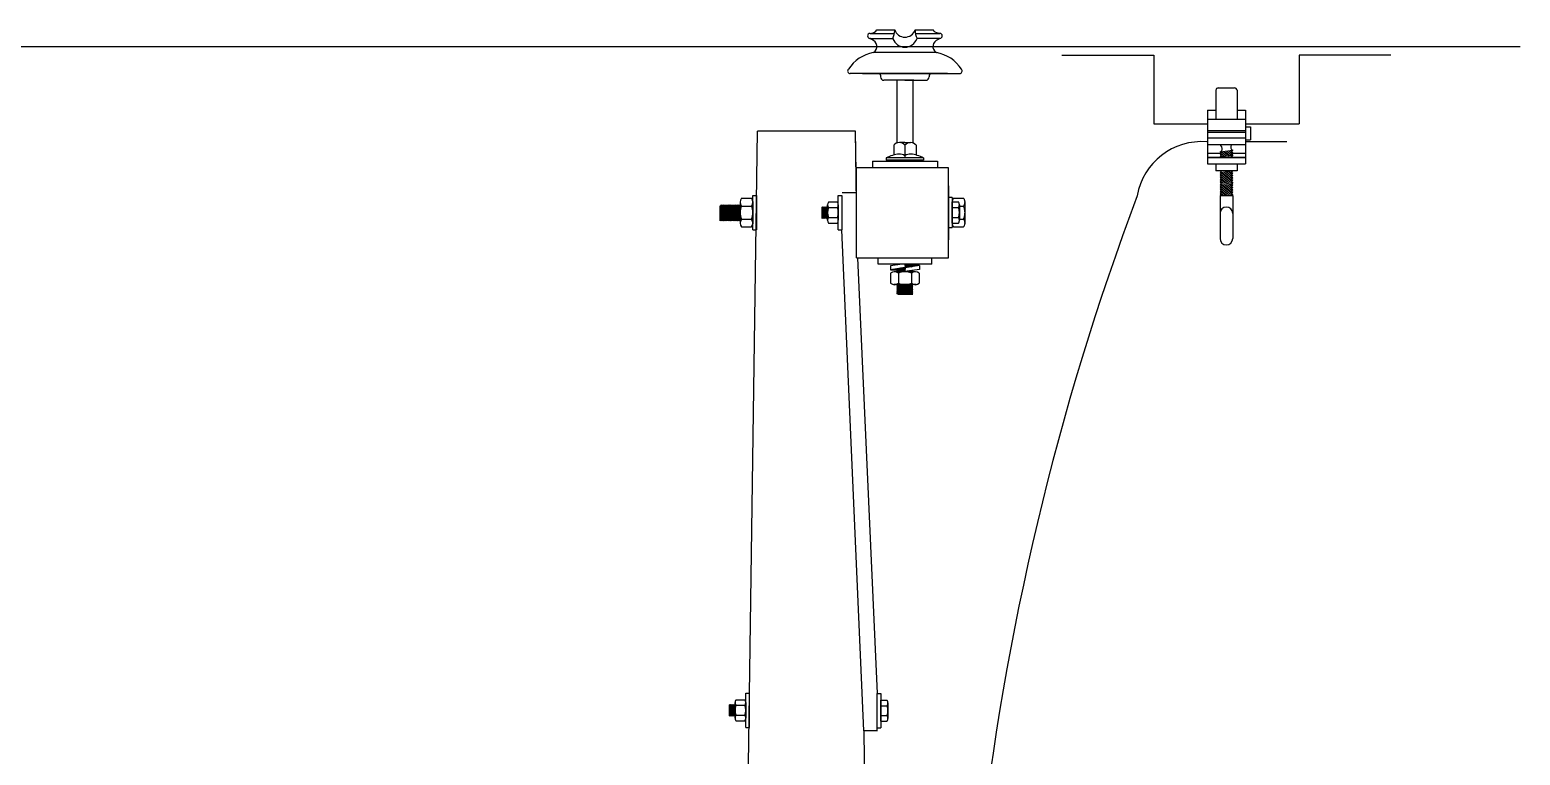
# Model space of a CAD drawing. Header units: millimetres. Extents: x 3057.5 to 3131.2, y 1715.9 to 1738.7.
# Drawn here: x 3111.52 to 3118.37, y 1735.4 to 1738.73 of the extents above; entities that cross this region are included whole.
import ezdxf

# ---------------------------------------------------------------- set-up
doc = ezdxf.new("R2010")
doc.units = ezdxf.units.MM
doc.linetypes.add('ACAD_ISO02W100', pattern=[15, 12, -3])

msp = doc.modelspace()

# ---------------------------------------------------------------- linework, layer by layer
at = {"color": 177, "true_color": 0x293189}
for p, q in [((3115.3845, 1738.711), (3115.3918, 1738.7122)), ((3115.3845, 1738.711), (3115.4966, 1738.711)), ((3115.4153, 1738.7279), (3115.4979, 1738.7279)), ((3115.4979, 1738.7279), (3115.4979, 1738.7254)), ((3115.5917, 1738.7279), (3115.6743, 1738.7279)), ((3115.593, 1738.711), (3115.7051, 1738.711)), ((3115.3839, 1738.6883), (3115.4888, 1738.6883)), ((3115.3924, 1738.6831), (3115.3854, 1738.6877)), ((3115.4888, 1738.6883), (3115.4899, 1738.6868)), ((3115.7057, 1738.6883), (3115.6008, 1738.6883)), ((3115.7043, 1738.6877), (3115.6972, 1738.6831)), ((3115.6899, 1738.6233), (3115.3997, 1738.6233)), ((3115.5448, 1738.527), (3115.293, 1738.527)), ((3115.3496, 1738.527), (3115.5448, 1738.527)), ((3115.4331, 1738.5195), (3115.4331, 1738.5112)), ((3115.5448, 1738.4962), (3115.4481, 1738.4962)), ((3115.5448, 1738.4962), (3115.4481, 1738.4962)), ((3115.5856, 1738.4962), (3115.5041, 1738.4962)), ((3115.5856, 1738.4962), (3115.5041, 1738.4962)), ((3115.5083, 1738.4962), (3115.5083, 1738.2073)), ((3115.5448, 1738.527), (3115.7966, 1738.527)), ((3115.7401, 1738.527), (3115.5448, 1738.527)), ((3115.5448, 1738.4962), (3115.6416, 1738.4962)), ((3115.5448, 1738.4962), (3115.6416, 1738.4962)), ((3115.5813, 1738.4962), (3115.5813, 1738.2073)), ((3115.6566, 1738.5195), (3115.6566, 1738.5112)), ((3115.5083, 1738.4654), (3115.5083, 1738.2073)), ((3116.9729, 1738.4502), (3116.9729, 1738.3171)), ((3116.9846, 1738.4617), (3117.0594, 1738.4617)), ((3117.0711, 1738.4502), (3117.0711, 1738.3171)), ((3116.9347, 1738.3582), (3116.9729, 1738.3582)), ((3116.9347, 1738.3582), (3116.9347, 1738.2662)), ((3116.9347, 1738.3582), (3116.9347, 1738.1128)), ((3117.0711, 1738.3582), (3117.1093, 1738.3582)), ((3117.1093, 1738.3582), (3117.1093, 1738.2011)), ((3117.1093, 1738.3582), (3117.1093, 1738.1128)), ((3116.9347, 1738.3171), (3117.1093, 1738.3171)), ((3114.8199, 1734.9114), (3114.8679, 1738.2623)), ((3115.3179, 1738.2623), (3114.8679, 1738.2623)), ((3115.322, 1737.9793), (3115.3179, 1738.2623)), ((3115.3227, 1737.9325), (3115.3179, 1738.2623)), ((3116.9347, 1738.2662), (3117.1093, 1738.2662)), ((3116.9347, 1738.2572), (3117.1093, 1738.2572)), ((3116.9347, 1738.2572), (3116.9347, 1738.2011)), ((3116.9347, 1738.2325), (3117.1093, 1738.2325)), ((3117.1093, 1738.2824), (3117.1323, 1738.2824)), ((3117.1093, 1738.2232), (3117.1323, 1738.2232)), ((3117.1323, 1738.2824), (3117.1323, 1738.2232)), ((3115.4938, 1738.1975), (3115.4938, 1738.1537)), ((3115.5448, 1738.2103), (3115.5193, 1738.2103)), ((3115.5448, 1738.2103), (3115.5703, 1738.2103)), ((3115.5448, 1738.1975), (3115.5448, 1738.1411)), ((3115.5958, 1738.1975), (3115.5958, 1738.1537)), ((3116.9347, 1738.2011), (3117.1093, 1738.2011)), ((3116.9347, 1738.1619), (3116.9983, 1738.1619)), ((3116.9927, 1738.1673), (3117.0513, 1738.1751)), ((3116.9927, 1738.1673), (3116.999, 1738.1626)), ((3116.9927, 1738.1563), (3117.0513, 1738.1641)), ((3116.999, 1738.1626), (3116.9927, 1738.1563)), ((3116.9927, 1738.1563), (3116.999, 1738.1517)), ((3116.9927, 1738.1453), (3117.0513, 1738.1532)), ((3116.9927, 1738.1453), (3117.0433, 1738.1521)), ((3116.999, 1738.1517), (3116.9927, 1738.1453)), ((3116.999, 1738.1626), (3117.045, 1738.1688)), ((3116.999, 1738.1517), (3117.045, 1738.1578)), ((3117.0513, 1738.1751), (3117.045, 1738.1688)), ((3117.045, 1738.1688), (3117.0513, 1738.1641)), ((3117.0513, 1738.1641), (3117.045, 1738.1578)), ((3117.045, 1738.1578), (3117.0478, 1738.1558)), ((3117.045, 1738.1578), (3117.0513, 1738.1532)), ((3117.0513, 1738.1532), (3117.045, 1738.1468)), ((3117.0491, 1738.1619), (3117.1093, 1738.1619)), ((3115.3955, 1738.1251), (3115.6942, 1738.1251)), ((3115.3955, 1738.1251), (3115.3955, 1738.0955)), ((3115.6306, 1738.14), (3115.4591, 1738.14)), ((3115.4591, 1738.14), (3115.4591, 1738.1293)), ((3115.6306, 1738.1293), (3115.4591, 1738.1293)), ((3115.5083, 1738.1293), (3115.5083, 1738.1251)), ((3115.5813, 1738.1293), (3115.5813, 1738.1251)), ((3115.6306, 1738.14), (3115.6306, 1738.1293)), ((3115.6942, 1738.1251), (3115.6942, 1738.0955)), ((3116.9347, 1738.1429), (3117.1093, 1738.1429)), ((3116.9347, 1738.141), (3117.1093, 1738.141)), ((3116.9347, 1738.1128), (3117.0711, 1738.1128)), ((3116.9729, 1738.1128), (3116.9729, 1738.0807)), ((3116.9927, 1738.1453), (3116.9943, 1738.1441)), ((3117.0153, 1738.1429), (3117.045, 1738.1468)), ((3117.045, 1738.1468), (3117.0504, 1738.1429)), ((3117.0711, 1738.1128), (3117.1093, 1738.1128)), ((3117.0711, 1738.1128), (3117.0711, 1738.0807)), ((3117.0711, 1738.0807), (3116.9729, 1738.0807)), ((3116.9927, 1738.0729), (3117.0513, 1738.0807)), ((3116.999, 1738.0792), (3116.9927, 1738.0729)), ((3116.9927, 1738.0729), (3116.999, 1738.0683)), ((3116.9927, 1738.0619), (3117.0513, 1738.0698)), ((3116.999, 1738.0683), (3116.9927, 1738.0619)), ((3116.9927, 1738.0619), (3116.999, 1738.0573)), ((3116.9927, 1738.051), (3117.0513, 1738.0588)), ((3116.999, 1738.0573), (3116.9927, 1738.051)), ((3116.9927, 1738.051), (3116.999, 1738.0463)), ((3116.9927, 1738.04), (3117.0513, 1738.0478)), ((3116.999, 1738.0463), (3116.9927, 1738.04)), ((3116.9927, 1738.04), (3116.999, 1738.0354)), ((3116.9927, 1738.029), (3117.0513, 1738.0369)), ((3116.999, 1738.0354), (3116.9927, 1738.029)), ((3116.9927, 1738.029), (3116.999, 1738.0244)), ((3116.9927, 1738.0181), (3117.0513, 1738.0259)), ((3116.999, 1738.0244), (3116.9927, 1738.0181)), ((3116.9927, 1738.0181), (3116.999, 1738.0134)), ((3116.9927, 1738.0071), (3117.0513, 1738.0149)), ((3116.999, 1738.0134), (3116.9927, 1738.0071)), ((3116.999, 1738.0683), (3117.045, 1738.0744)), ((3116.999, 1738.0573), (3117.045, 1738.0634)), ((3116.999, 1738.0463), (3117.045, 1738.0525)), ((3116.999, 1738.0354), (3117.045, 1738.0415)), ((3116.999, 1738.0244), (3117.045, 1738.0305)), ((3116.999, 1738.0134), (3117.045, 1738.0196)), ((3117.0513, 1738.0807), (3117.045, 1738.0744)), ((3117.045, 1738.0744), (3117.0513, 1738.0698)), ((3117.0513, 1738.0698), (3117.045, 1738.0634)), ((3117.045, 1738.0634), (3117.0513, 1738.0588)), ((3117.0513, 1738.0588), (3117.045, 1738.0525)), ((3117.045, 1738.0525), (3117.0513, 1738.0478)), ((3117.0513, 1738.0478), (3117.045, 1738.0415)), ((3117.045, 1738.0415), (3117.0513, 1738.0369)), ((3117.0513, 1738.0369), (3117.045, 1738.0305)), ((3117.045, 1738.0305), (3117.0513, 1738.0259)), ((3117.0513, 1738.0259), (3117.045, 1738.0196)), ((3117.045, 1738.0196), (3117.0513, 1738.0149)), ((3117.0513, 1738.0149), (3117.045, 1738.0086)), ((3114.7939, 1737.9547), (3114.8402, 1737.9547)), ((3114.8465, 1737.8085), (3114.8465, 1737.9669)), ((3114.8465, 1737.9669), (3114.8626, 1737.9669)), ((3114.8626, 1737.9669), (3114.8626, 1737.8085)), ((3115.2388, 1737.9676), (3115.2548, 1737.9676)), ((3115.2388, 1737.8092), (3115.2388, 1737.9676)), ((3115.2548, 1737.9676), (3115.2548, 1737.8092)), ((3115.322, 1737.9793), (3115.2567, 1737.9793)), ((3115.7622, 1737.9576), (3115.7451, 1737.9576)), ((3115.7457, 1738.0106), (3115.7457, 1737.764)), ((3116.9927, 1738.0071), (3116.999, 1738.0025)), ((3116.9927, 1737.9961), (3117.0513, 1738.004)), ((3116.999, 1738.0025), (3116.9927, 1737.9961)), ((3116.9927, 1737.9961), (3116.999, 1737.9915)), ((3116.9927, 1737.9851), (3117.0513, 1737.993)), ((3116.999, 1737.9915), (3116.9927, 1737.9851)), ((3116.9927, 1737.9851), (3116.999, 1737.9805)), ((3116.9927, 1737.9742), (3117.0513, 1737.982)), ((3116.999, 1737.9805), (3116.9927, 1737.9742)), ((3116.9927, 1737.9742), (3116.999, 1737.9695)), ((3116.9927, 1737.9672), (3117.0513, 1737.9672)), ((3116.9927, 1737.9672), (3116.9927, 1737.7694)), ((3116.999, 1737.9695), (3116.9967, 1737.9672)), ((3116.999, 1738.0025), (3117.045, 1738.0086)), ((3116.999, 1737.9915), (3117.045, 1737.9976)), ((3116.999, 1737.9805), (3117.045, 1737.9866)), ((3116.999, 1737.9695), (3117.045, 1737.9757)), ((3117.0229, 1737.9672), (3117.0513, 1737.971)), ((3117.045, 1738.0086), (3117.0513, 1738.004)), ((3117.0513, 1738.004), (3117.045, 1737.9976)), ((3117.045, 1737.9976), (3117.0513, 1737.993)), ((3117.0513, 1737.993), (3117.045, 1737.9866)), ((3117.045, 1737.9866), (3117.0513, 1737.982)), ((3117.0513, 1737.982), (3117.045, 1737.9757)), ((3117.045, 1737.9757), (3117.0513, 1737.971)), ((3117.0513, 1737.971), (3117.0475, 1737.9672)), ((3117.0513, 1737.9672), (3117.0513, 1737.7694)), ((3114.6962, 1737.8923), (3114.7007, 1737.9239)), ((3114.6962, 1737.8509), (3114.7065, 1737.9239)), ((3114.6962, 1737.8509), (3114.6962, 1737.9202)), ((3114.6962, 1737.9202), (3114.6969, 1737.9181)), ((3114.6962, 1737.9129), (3114.6969, 1737.9181)), ((3114.6962, 1737.8716), (3114.7028, 1737.9181)), ((3114.6969, 1737.9181), (3114.7007, 1737.9239)), ((3114.6999, 1737.8567), (3114.7086, 1737.9181)), ((3114.7007, 1737.9239), (3114.7028, 1737.9181)), ((3114.702, 1737.8509), (3114.7124, 1737.9239)), ((3114.7028, 1737.9181), (3114.7065, 1737.9239)), ((3114.7058, 1737.8567), (3114.7145, 1737.9181)), ((3114.7065, 1737.9239), (3114.7086, 1737.9181)), ((3114.7079, 1737.8509), (3114.7182, 1737.9239)), ((3114.7086, 1737.9181), (3114.7124, 1737.9239)), ((3114.7116, 1737.8567), (3114.7203, 1737.9181)), ((3114.7145, 1737.9181), (3114.7124, 1737.9239)), ((3114.7137, 1737.8509), (3114.7241, 1737.9239)), ((3114.7145, 1737.9181), (3114.7182, 1737.9239)), ((3114.7175, 1737.8567), (3114.7262, 1737.9181)), ((3114.7182, 1737.9239), (3114.7203, 1737.9181)), ((3114.7196, 1737.8509), (3114.7299, 1737.9239)), ((3114.7203, 1737.9181), (3114.7241, 1737.9239)), ((3114.7233, 1737.8567), (3114.732, 1737.9181)), ((3114.7241, 1737.9239), (3114.7262, 1737.9181)), ((3114.7254, 1737.8509), (3114.7358, 1737.9239)), ((3114.7262, 1737.9181), (3114.7299, 1737.9239)), ((3114.7292, 1737.8567), (3114.7379, 1737.9181)), ((3114.7299, 1737.9239), (3114.732, 1737.9181)), ((3114.7313, 1737.8509), (3114.7416, 1737.9239)), ((3114.732, 1737.9181), (3114.7358, 1737.9239)), ((3114.735, 1737.8567), (3114.7437, 1737.9181)), ((3114.7358, 1737.9239), (3114.7379, 1737.9181)), ((3114.7379, 1737.9181), (3114.736, 1737.9233)), ((3114.7372, 1737.8509), (3114.7475, 1737.9239)), ((3114.7379, 1737.9181), (3114.7416, 1737.9239)), ((3114.7409, 1737.8567), (3114.7496, 1737.9181)), ((3114.7416, 1737.9239), (3114.7437, 1737.9181)), ((3114.743, 1737.8509), (3114.7534, 1737.9239)), ((3114.7437, 1737.9181), (3114.7475, 1737.9239)), ((3114.7468, 1737.8567), (3114.7555, 1737.9181)), ((3114.7475, 1737.9239), (3114.7496, 1737.9181)), ((3114.7489, 1737.8509), (3114.7592, 1737.9239)), ((3114.7496, 1737.9181), (3114.7534, 1737.9239)), ((3114.7526, 1737.8567), (3114.7613, 1737.9181)), ((3114.7534, 1737.9239), (3114.7555, 1737.9181)), ((3114.7555, 1737.9181), (3114.7536, 1737.9233)), ((3114.7547, 1737.8509), (3114.7651, 1737.9239)), ((3114.7555, 1737.9181), (3114.7592, 1737.9239)), ((3114.7585, 1737.8567), (3114.7672, 1737.9181)), ((3114.7592, 1737.9239), (3114.7613, 1737.9181)), ((3114.7606, 1737.8509), (3114.7709, 1737.9239)), ((3114.7613, 1737.9181), (3114.7651, 1737.9239)), ((3114.7643, 1737.8567), (3114.773, 1737.9181)), ((3114.7651, 1737.9239), (3114.7672, 1737.9181)), ((3114.7672, 1737.9181), (3114.7653, 1737.9233)), ((3114.7664, 1737.8509), (3114.7768, 1737.9239)), ((3114.7672, 1737.9181), (3114.7709, 1737.9239)), ((3114.7702, 1737.8567), (3114.7789, 1737.9181)), ((3114.7709, 1737.9239), (3114.773, 1737.9181)), ((3114.7723, 1737.8509), (3114.7826, 1737.9239)), ((3114.773, 1737.9181), (3114.7768, 1737.9239)), ((3114.776, 1737.8567), (3114.7847, 1737.9181)), ((3114.7768, 1737.9239), (3114.7789, 1737.9181)), ((3114.7781, 1737.8509), (3114.7874, 1737.9164)), ((3114.7789, 1737.9181), (3114.7826, 1737.9239)), ((3114.7819, 1737.8567), (3114.7874, 1737.8957)), ((3114.7826, 1737.9239), (3114.7847, 1737.9181)), ((3114.7847, 1737.9181), (3114.7828, 1737.9233)), ((3114.7847, 1737.9181), (3114.7874, 1737.9223)), ((3114.7874, 1737.9372), (3114.7874, 1737.8398)), ((3114.7939, 1737.9185), (3114.8402, 1737.9185)), ((3114.8465, 1737.9397), (3114.8465, 1737.8374)), ((3115.1646, 1737.9127), (3115.1659, 1737.9155)), ((3115.1646, 1737.8627), (3115.1646, 1737.9127)), ((3115.1704, 1737.8615), (3115.1646, 1737.9067)), ((3115.1674, 1737.8656), (3115.1646, 1737.8874)), ((3115.1659, 1737.9155), (3115.169, 1737.9114)), ((3115.1659, 1737.9155), (3115.169, 1737.9114)), ((3115.1724, 1737.8656), (3115.1659, 1737.9155)), ((3115.169, 1737.9114), (3115.1709, 1737.9155)), ((3115.1754, 1737.8615), (3115.169, 1737.9114)), ((3115.1774, 1737.8656), (3115.1709, 1737.9155)), ((3115.1709, 1737.9155), (3115.174, 1737.9114)), ((3115.174, 1737.9114), (3115.1759, 1737.9155)), ((3115.1805, 1737.8615), (3115.174, 1737.9114)), ((3115.1759, 1737.9155), (3115.179, 1737.9114)), ((3115.1824, 1737.8656), (3115.1759, 1737.9155)), ((3115.179, 1737.9114), (3115.181, 1737.9155)), ((3115.1855, 1737.8615), (3115.179, 1737.9114)), ((3115.181, 1737.9155), (3115.184, 1737.9114)), ((3115.1874, 1737.8656), (3115.181, 1737.9155)), ((3115.184, 1737.9114), (3115.186, 1737.9155)), ((3115.1895, 1737.8692), (3115.184, 1737.9114)), ((3115.186, 1737.9155), (3115.189, 1737.9114)), ((3115.1895, 1737.8885), (3115.186, 1737.9155)), ((3115.189, 1737.9114), (3115.1895, 1737.9123)), ((3115.1895, 1737.9078), (3115.189, 1737.9114)), ((3115.1895, 1737.8529), (3115.1895, 1737.9241)), ((3115.1937, 1737.9371), (3115.2345, 1737.9371)), ((3115.1937, 1737.9111), (3115.2345, 1737.9111)), ((3115.2388, 1737.9241), (3115.2388, 1737.8529)), ((3115.7457, 1737.8724), (3115.7457, 1737.9022)), ((3115.7457, 1737.8724), (3115.7457, 1737.9022)), ((3114.6962, 1737.8509), (3114.6999, 1737.8567)), ((3114.6999, 1737.8567), (3114.702, 1737.8509)), ((3114.702, 1737.8509), (3114.7058, 1737.8567)), ((3114.7058, 1737.8567), (3114.7079, 1737.8509)), ((3114.7079, 1737.8509), (3114.7116, 1737.8567)), ((3114.7079, 1737.8509), (3114.7116, 1737.8567)), ((3114.7116, 1737.8567), (3114.7137, 1737.8509)), ((3114.7137, 1737.8509), (3114.7175, 1737.8567)), ((3114.7196, 1737.8509), (3114.7175, 1737.8567)), ((3114.7196, 1737.8509), (3114.7233, 1737.8567)), ((3114.7233, 1737.8567), (3114.7254, 1737.8509)), ((3114.7254, 1737.8509), (3114.7292, 1737.8567)), ((3114.7292, 1737.8567), (3114.7313, 1737.8509)), ((3114.7313, 1737.8509), (3114.735, 1737.8567)), ((3114.7372, 1737.8509), (3114.735, 1737.8567)), ((3114.7372, 1737.8509), (3114.7409, 1737.8567)), ((3114.7409, 1737.8567), (3114.743, 1737.8509)), ((3114.743, 1737.8509), (3114.7468, 1737.8567)), ((3114.7489, 1737.8509), (3114.7468, 1737.8567)), ((3114.7489, 1737.8509), (3114.7526, 1737.8567)), ((3114.7526, 1737.8567), (3114.7547, 1737.8509)), ((3114.7547, 1737.8509), (3114.7585, 1737.8567)), ((3114.7585, 1737.8567), (3114.7606, 1737.8509)), ((3114.7606, 1737.8509), (3114.7643, 1737.8567)), ((3114.7664, 1737.8509), (3114.7643, 1737.8567)), ((3114.7664, 1737.8509), (3114.7702, 1737.8567)), ((3114.7702, 1737.8567), (3114.7723, 1737.8509)), ((3114.7723, 1737.8509), (3114.776, 1737.8567)), ((3114.776, 1737.8567), (3114.7781, 1737.8509)), ((3114.7781, 1737.8509), (3114.7819, 1737.8567)), ((3114.784, 1737.8509), (3114.7819, 1737.8567)), ((3114.784, 1737.8509), (3114.7874, 1737.8751)), ((3114.784, 1737.8509), (3114.7874, 1737.8562)), ((3114.7939, 1737.8585), (3114.8402, 1737.8585)), ((3114.7939, 1737.8223), (3114.8402, 1737.8223)), ((3114.8465, 1737.8085), (3114.8626, 1737.8085)), ((3115.1654, 1737.8615), (3115.1646, 1737.8681)), ((3115.1654, 1737.8615), (3115.1646, 1737.8627)), ((3115.1674, 1737.8656), (3115.1654, 1737.8615)), ((3115.1704, 1737.8615), (3115.1674, 1737.8656)), ((3115.1724, 1737.8656), (3115.1704, 1737.8615)), ((3115.1754, 1737.8615), (3115.1724, 1737.8656)), ((3115.1774, 1737.8656), (3115.1754, 1737.8615)), ((3115.1805, 1737.8615), (3115.1774, 1737.8656)), ((3115.1824, 1737.8656), (3115.1805, 1737.8615)), ((3115.1855, 1737.8615), (3115.1824, 1737.8656)), ((3115.1874, 1737.8656), (3115.1855, 1737.8615)), ((3115.1895, 1737.8629), (3115.1874, 1737.8656)), ((3115.1937, 1737.8659), (3115.2345, 1737.8659)), ((3115.1937, 1737.8399), (3115.2345, 1737.8399)), ((3115.2388, 1737.8092), (3115.2548, 1737.8092)), ((3115.3561, 1735.5081), (3115.2548, 1737.8092)), ((3115.7451, 1737.8195), (3115.7612, 1737.8195)), ((3115.3263, 1737.6811), (3115.4176, 1735.6802)), ((3115.4215, 1737.6518), (3115.4215, 1737.6811)), ((3115.6681, 1737.6518), (3115.6681, 1737.6811)), ((3115.6681, 1737.6518), (3115.4215, 1737.6518)), ((3115.5318, 1737.6518), (3115.4781, 1737.644)), ((3115.4781, 1737.644), (3115.4781, 1737.6261)), ((3115.5459, 1737.636), (3115.4781, 1737.6261)), ((3115.4781, 1737.6261), (3115.5125, 1737.6261)), ((3115.4786, 1737.6101), (3115.4786, 1737.5638)), ((3115.5935, 1737.6166), (3115.4961, 1737.6166)), ((3115.5141, 1737.6308), (3115.5083, 1737.6287)), ((3115.5083, 1737.6287), (3115.5141, 1737.625)), ((3115.5452, 1737.6235), (3115.5083, 1737.6287)), ((3115.5141, 1737.625), (3115.5083, 1737.6229)), ((3115.5527, 1737.6166), (3115.5083, 1737.6229)), ((3115.5141, 1737.6191), (3115.5083, 1737.6229)), ((3115.5083, 1737.617), (3115.5141, 1737.6191)), ((3115.5083, 1737.617), (3115.5131, 1737.6188)), ((3115.5113, 1737.6166), (3115.5083, 1737.617)), ((3115.5779, 1737.6166), (3115.5086, 1737.6166)), ((3115.5131, 1737.6491), (3115.5088, 1737.6518)), ((3115.5214, 1737.6503), (3115.5107, 1737.6518)), ((3115.5135, 1737.6312), (3115.5141, 1737.6308)), ((3115.5453, 1737.6264), (3115.5141, 1737.6308)), ((3115.545, 1737.6206), (3115.5141, 1737.625)), ((3115.5282, 1737.6166), (3115.5141, 1737.6191)), ((3115.5148, 1737.6101), (3115.5148, 1737.5638)), ((3115.5455, 1737.6293), (3115.5226, 1737.6326)), ((3115.5457, 1737.6322), (3115.5328, 1737.6341)), ((3115.5458, 1737.6351), (3115.543, 1737.6355)), ((3115.6115, 1737.6452), (3115.5448, 1737.6354)), ((3115.5459, 1737.636), (3115.5448, 1737.6175)), ((3115.6115, 1737.6273), (3115.5448, 1737.6175)), ((3115.5449, 1737.6518), (3115.5459, 1737.636)), ((3115.5755, 1737.6456), (3115.545, 1737.6499)), ((3115.5813, 1737.6418), (3115.5452, 1737.6469)), ((3115.5755, 1737.6397), (3115.5454, 1737.644)), ((3115.5646, 1737.6383), (3115.5456, 1737.641)), ((3115.5545, 1737.6368), (3115.5458, 1737.6381)), ((3115.5813, 1737.6477), (3115.5521, 1737.6518)), ((3115.5755, 1737.6163), (3115.5556, 1737.6191)), ((3115.5755, 1737.6163), (3115.558, 1737.6188)), ((3115.5813, 1737.6184), (3115.5658, 1737.6206)), ((3115.5755, 1737.6514), (3115.5727, 1737.6518)), ((3115.5748, 1737.6101), (3115.5748, 1737.5638)), ((3115.5755, 1737.6514), (3115.5766, 1737.6518)), ((3115.5813, 1737.6477), (3115.5755, 1737.6514)), ((3115.5755, 1737.6456), (3115.5813, 1737.6477)), ((3115.5813, 1737.6418), (3115.5755, 1737.6456)), ((3115.5755, 1737.6397), (3115.5813, 1737.6418)), ((3115.5813, 1737.6184), (3115.5755, 1737.6221)), ((3115.5755, 1737.6163), (3115.5813, 1737.6188)), ((3115.5755, 1737.6163), (3115.5813, 1737.6184)), ((3115.6115, 1737.6452), (3115.5766, 1737.6452)), ((3115.5779, 1737.6166), (3115.5813, 1737.6179)), ((3115.5806, 1737.6185), (3115.5786, 1737.6188)), ((3115.611, 1737.6101), (3115.611, 1737.5638)), ((3115.6115, 1737.6452), (3115.6115, 1737.6273)), ((3115.596, 1737.5575), (3115.4937, 1737.5575)), ((3115.5083, 1737.5526), (3115.5141, 1737.5547)), ((3115.5141, 1737.5489), (3115.5083, 1737.5526)), ((3115.5813, 1737.5423), (3115.5083, 1737.5526)), ((3115.5083, 1737.5468), (3115.5141, 1737.5489)), ((3115.5141, 1737.543), (3115.5083, 1737.5468)), ((3115.5813, 1737.5364), (3115.5083, 1737.5468)), ((3115.5083, 1737.5409), (3115.5141, 1737.543)), ((3115.5813, 1737.5306), (3115.5083, 1737.5409)), ((3115.5141, 1737.5372), (3115.5083, 1737.5409)), ((3115.5083, 1737.5351), (3115.5141, 1737.5372)), ((3115.5813, 1737.5247), (3115.5083, 1737.5351)), ((3115.5141, 1737.5313), (3115.5083, 1737.5351)), ((3115.5141, 1737.5547), (3115.5089, 1737.5529)), ((3115.5098, 1737.5575), (3115.5141, 1737.5547)), ((3115.5141, 1737.5547), (3115.5098, 1737.5575)), ((3115.5274, 1737.5529), (3115.5141, 1737.5547)), ((3115.5755, 1737.546), (3115.5141, 1737.5547)), ((3115.5755, 1737.5402), (3115.5141, 1737.5489)), ((3115.5755, 1737.5343), (3115.5141, 1737.543)), ((3115.5755, 1737.5285), (3115.5141, 1737.5372)), ((3115.5813, 1737.5481), (3115.5153, 1737.5575)), ((3115.5755, 1737.5519), (3115.536, 1737.5575)), ((3115.5813, 1737.554), (3115.5566, 1737.5575)), ((3115.5813, 1737.554), (3115.5566, 1737.5575)), ((3115.5755, 1737.5519), (3115.5813, 1737.554)), ((3115.5813, 1737.5481), (3115.5755, 1737.5519)), ((3115.5755, 1737.546), (3115.5813, 1737.5481)), ((3115.5813, 1737.5423), (3115.5755, 1737.546)), ((3115.5755, 1737.5402), (3115.5813, 1737.5423)), ((3115.5813, 1737.5364), (3115.5755, 1737.5402)), ((3115.5813, 1737.5364), (3115.5755, 1737.5343)), ((3115.5813, 1737.5306), (3115.5755, 1737.5343)), ((3115.5813, 1737.554), (3115.5759, 1737.5575)), ((3115.5141, 1737.5313), (3115.5083, 1737.5292)), ((3115.5813, 1737.5189), (3115.5083, 1737.5292)), ((3115.5141, 1737.5255), (3115.5083, 1737.5292)), ((3115.5083, 1737.5234), (3115.5141, 1737.5255)), ((3115.5813, 1737.513), (3115.5083, 1737.5234)), ((3115.5141, 1737.5196), (3115.5083, 1737.5234)), ((3115.5083, 1737.5175), (3115.5141, 1737.5196)), ((3115.5141, 1737.5138), (3115.5083, 1737.5175)), ((3115.54, 1737.513), (3115.5083, 1737.5175)), ((3115.5121, 1737.513), (3115.5141, 1737.5138)), ((3115.5813, 1737.513), (3115.5121, 1737.513)), ((3115.5755, 1737.5226), (3115.5141, 1737.5313)), ((3115.5755, 1737.5168), (3115.5141, 1737.5255)), ((3115.5607, 1737.513), (3115.5141, 1737.5196)), ((3115.5193, 1737.513), (3115.5141, 1737.5138)), ((3115.5755, 1737.5285), (3115.5813, 1737.5306)), ((3115.5813, 1737.5247), (3115.5755, 1737.5285)), ((3115.5813, 1737.5247), (3115.5755, 1737.5285)), ((3115.5755, 1737.5226), (3115.5813, 1737.5247)), ((3115.5813, 1737.5189), (3115.5755, 1737.5226)), ((3115.5755, 1737.5168), (3115.5813, 1737.5189)), ((3115.5813, 1737.513), (3115.5755, 1737.5168)), ((3115.4176, 1735.509), (3115.3561, 1735.5081)), ((3115.3745, 1734.3198), (3115.3574, 1735.5082)), ((3115.4189, 1735.5081), (3115.3574, 1735.5081))]:
    msp.add_line(p, q, dxfattribs=at)
at = {"color": 177, "linetype": 'Continuous', "ltscale": 0.13, "true_color": 0x293189}
for p, q in [((3105.9298, 1738.6516), (3118.3716, 1738.6516)), ((3116.2664, 1738.6107), (3116.6884, 1738.6107)), ((3116.6884, 1738.6107), (3116.6884, 1738.2966)), ((3117.3556, 1738.6107), (3117.3556, 1738.2966)), ((3117.7775, 1738.6107), (3117.3556, 1738.6107)), ((3116.6884, 1738.2966), (3116.9347, 1738.2966)), ((3117.1093, 1738.2966), (3117.3556, 1738.2966)), ((3117.1107, 1738.2146), (3117.2987, 1738.2146))]:
    msp.add_line(p, q, dxfattribs=at)
at = {"color": 177, "linetype": 'ACAD_ISO02W100', "true_color": 0x293189}
for p, q in [((3115.7622, 1737.9576), (3115.7612, 1737.8195)), ((3115.7682, 1737.9547), (3115.8145, 1737.9547)), ((3115.7617, 1737.9372), (3115.7617, 1737.8398)), ((3115.7617, 1737.9372), (3115.7617, 1737.8398)), ((3115.7617, 1737.8399), (3115.7617, 1737.9371)), ((3115.7617, 1737.9371), (3115.7909, 1737.9371)), ((3115.7617, 1737.9216), (3115.7617, 1737.8523)), ((3115.7617, 1737.9216), (3115.7617, 1737.8523)), ((3115.7617, 1737.9111), (3115.7909, 1737.9111)), ((3115.7951, 1737.9241), (3115.7951, 1737.8529)), ((3115.7951, 1737.9185), (3115.8145, 1737.9185)), ((3115.8208, 1737.9397), (3115.8208, 1737.8374)), ((3115.821, 1737.9245), (3115.8208, 1737.9234)), ((3115.821, 1737.9245), (3115.8208, 1737.9243)), ((3115.7617, 1737.8659), (3115.7909, 1737.8659)), ((3115.7617, 1737.8399), (3115.7909, 1737.8399)), ((3115.7682, 1737.8223), (3115.8145, 1737.8223)), ((3115.7951, 1737.8585), (3115.8145, 1737.8585)), ((3114.7395, 1735.627), (3114.7409, 1735.6298)), ((3114.7395, 1735.5769), (3114.7395, 1735.627)), ((3114.7454, 1735.5758), (3114.7395, 1735.621)), ((3114.7474, 1735.5799), (3114.7409, 1735.6298)), ((3114.7409, 1735.6298), (3114.7439, 1735.6257)), ((3114.7409, 1735.6298), (3114.7439, 1735.6257)), ((3114.7439, 1735.6257), (3114.7459, 1735.6298)), ((3114.7504, 1735.5758), (3114.7439, 1735.6257)), ((3114.7459, 1735.6298), (3114.7489, 1735.6257)), ((3114.7524, 1735.5799), (3114.7459, 1735.6298)), ((3114.7489, 1735.6257), (3114.7509, 1735.6298)), ((3114.7554, 1735.5758), (3114.7489, 1735.6257)), ((3114.7574, 1735.5799), (3114.7509, 1735.6298)), ((3114.7509, 1735.6298), (3114.7539, 1735.6257)), ((3114.7539, 1735.6257), (3114.7559, 1735.6298)), ((3114.7604, 1735.5758), (3114.7539, 1735.6257)), ((3114.7624, 1735.5799), (3114.7559, 1735.6298)), ((3114.7559, 1735.6298), (3114.7589, 1735.6257)), ((3114.7589, 1735.6257), (3114.7609, 1735.6298)), ((3114.7644, 1735.5835), (3114.7589, 1735.6257)), ((3114.7644, 1735.6028), (3114.7609, 1735.6298)), ((3114.7609, 1735.6298), (3114.764, 1735.6257)), ((3114.764, 1735.6257), (3114.7644, 1735.6266)), ((3114.7644, 1735.6221), (3114.764, 1735.6257)), ((3114.7644, 1735.5672), (3114.7644, 1735.6384)), ((3114.7686, 1735.6514), (3114.8095, 1735.6514)), ((3114.7686, 1735.6254), (3114.8095, 1735.6254)), ((3114.8137, 1735.5235), (3114.8137, 1735.6819)), ((3114.8137, 1735.6819), (3114.8297, 1735.6819)), ((3114.8137, 1735.6384), (3114.8137, 1735.5672)), ((3114.8297, 1735.6819), (3114.8297, 1735.5235)), ((3115.4176, 1735.509), (3115.4176, 1735.6802)), ((3115.4176, 1735.6802), (3115.4336, 1735.6802)), ((3115.4336, 1735.6802), (3115.4336, 1735.5218)), ((3115.4336, 1735.5524), (3115.4336, 1735.6496)), ((3115.4336, 1735.6496), (3115.4628, 1735.6496)), ((3115.4336, 1735.6236), (3115.4628, 1735.6236)), ((3115.467, 1735.6366), (3115.467, 1735.5654)), ((3114.7424, 1735.5799), (3114.7395, 1735.6017)), ((3114.7404, 1735.5758), (3114.7395, 1735.5824)), ((3114.7404, 1735.5758), (3114.7395, 1735.5769)), ((3114.7424, 1735.5799), (3114.7404, 1735.5758)), ((3114.7454, 1735.5758), (3114.7424, 1735.5799)), ((3114.7474, 1735.5799), (3114.7454, 1735.5758)), ((3114.7504, 1735.5758), (3114.7474, 1735.5799)), ((3114.7524, 1735.5799), (3114.7504, 1735.5758)), ((3114.7554, 1735.5758), (3114.7524, 1735.5799)), ((3114.7574, 1735.5799), (3114.7554, 1735.5758)), ((3114.7604, 1735.5758), (3114.7574, 1735.5799)), ((3114.7624, 1735.5799), (3114.7604, 1735.5758)), ((3114.7644, 1735.5771), (3114.7624, 1735.5799)), ((3114.7686, 1735.5802), (3114.8095, 1735.5802)), ((3114.7686, 1735.5542), (3114.8095, 1735.5542)), ((3115.4336, 1735.5784), (3115.4628, 1735.5784)), ((3115.4336, 1735.5524), (3115.4628, 1735.5524)), ((3114.8137, 1735.5235), (3114.8297, 1735.5235)), ((3115.4176, 1735.5218), (3115.4336, 1735.5218))]:
    msp.add_line(p, q, dxfattribs=at)
at = {"color": 177, "true_color": 0x293189}
for points in [[(3115.5917, 1738.7279), (3115.5917, 1738.7254, 0.121037), (3115.6008, 1738.6883), (3115.5997, 1738.6868)], [(3115.7051, 1738.711), (3115.6979, 1738.7122, -0.212656), (3115.6743, 1738.7279, 0.508971)]]:
    msp.add_lwpolyline(points, format="xyb", dxfattribs=at)
for points in [[(3115.322, 1737.6811), (3115.7457, 1737.6811), (3115.7457, 1738.0936), (3115.322, 1738.0936)], [(3115.322, 1737.6811), (3115.322, 1738.0936)]]:
    msp.add_lwpolyline(points, dxfattribs=at)
for centre, radius, start, end in [((3115.3845, 1738.6997), 0.0114, 90, 265.43753), ((3115.386, 1738.7464), 0.0347, 279.56328, 327.58504), ((3115.4178, 1738.7254), 0.0801, 332.39466, 0), ((3115.5448, 1738.7436), 0.0495, 198.57188, 341.42812), ((3115.7051, 1738.6997), 0.0114, 274.56247, 90), ((3115.3833, 1738.6846), 0.00375, 56.48038, 85.43753), ((3115.3831, 1738.6514), 0.033, 302.31173, 73.5443), ((3115.5448, 1738.7064), 0.0583, 199.61811, 340.38189), ((3115.7063, 1738.6516), 0.0328, 106.18756, 236.284), ((3115.7063, 1738.6846), 0.00375, 94.56247, 123.51962), ((3115.43, 1738.4546), 0.1714, 100.19031, 147.55944), ((3115.6909, 1738.6269), 0.00375, 223.6644, 255.65986), ((3115.6596, 1738.4546), 0.1714, 32.44056, 79.80969), ((3115.293, 1738.5383), 0.0112, 132.75671, 270), ((3115.4256, 1738.5195), 0.0075, 0, 90), ((3115.4481, 1738.5112), 0.015, 180, 270), ((3115.4481, 1738.5112), 0.015, 180, 270), ((3115.6416, 1738.5112), 0.015, 270, 0), ((3115.6416, 1738.5112), 0.015, 270, 0), ((3115.6641, 1738.5195), 0.0075, 90, 180), ((3115.7966, 1738.5383), 0.0112, 270, 47.24329), ((3116.9865, 1738.4481), 0.0137, 97.83723, 171.46922), ((3117.0575, 1738.4481), 0.0137, 8.53078, 82.16277), ((3115.5406, 1737.9701), 0.1885, 96.83888, 115.62723), ((3115.5193, 1738.1787), 0.0317, 36.38047, 143.61953), ((3115.5198, 1738.1134), 0.0439, 55.29576, 92.21984), ((3115.5703, 1738.1787), 0.0317, 36.38047, 143.61953), ((3115.5698, 1738.1134), 0.0439, 87.78016, 124.70424), ((3115.549, 1737.9701), 0.1885, 64.37277, 83.16112), ((3116.9772, 1738.1802), 0.025, 350.85434, 54.83388), ((3116.9895, 1738.1797), 0.0128, 284.09784, 344.4263), ((3117.0668, 1738.1881), 0.025, 148.55311, 189.14566), ((3117.0544, 1738.1875), 0.0128, 195.5737, 255.90216), ((3114.8159, 1737.9366), 0.0285, 140.55495, 219.44505), ((3114.8181, 1737.9366), 0.0285, 320.55495, 39.44505), ((3114.8599, 1737.8885), 0.0725, 155.56738, 204.43262), ((3114.7741, 1737.8885), 0.0725, 335.56738, 24.43262), ((3115.2116, 1737.9241), 0.0221, 144.08069, 215.91931), ((3115.2523, 1737.8885), 0.0628, 158.89733, 201.10267), ((3115.2166, 1737.9241), 0.0221, 324.08069, 35.91931), ((3115.1759, 1737.8885), 0.0628, 338.89733, 21.10267), ((3117.022, 1737.8845), 0.0293, 0, 180), ((3114.8159, 1737.8404), 0.0285, 140.55495, 219.44505), ((3114.8181, 1737.8404), 0.0285, 320.55495, 39.44505), ((3115.2116, 1737.8529), 0.0221, 144.08069, 215.91931), ((3115.2166, 1737.8529), 0.0221, 324.08069, 35.91931), ((3117.022, 1737.7694), 0.0293, 180, 0), ((3115.4967, 1737.5881), 0.0285, 50.55495, 129.44505), ((3115.5448, 1737.5441), 0.0725, 65.56738, 114.43262), ((3115.5929, 1737.5881), 0.0285, 50.55495, 129.44505), ((3115.4967, 1737.5859), 0.0285, 230.55495, 309.44505), ((3115.5448, 1737.6299), 0.0725, 245.56738, 294.43262), ((3115.5929, 1737.5859), 0.0285, 230.55495, 309.44505)]:
    msp.add_arc(centre, radius, start, end, dxfattribs=at)
at = {"color": 177, "linetype": 'Continuous', "ltscale": 0.13, "true_color": 0x293189}
for centre, radius, start, end in [((3116.908, 1737.9137), 0.3005, 85.47722, 169.97088), ((3128.2775, 1733.5825), 12.4618, 159.40502, 173.84901)]:
    msp.add_arc(centre, radius, start, end, dxfattribs=at)
at = {"color": 177, "linetype": 'ACAD_ISO02W100', "true_color": 0x293189}
for centre, radius, start, end in [((3115.7902, 1737.9366), 0.0285, 140.55495, 170.25719), ((3115.7924, 1737.9366), 0.0285, 320.55495, 39.44505), ((3115.773, 1737.9241), 0.0221, 324.08069, 35.91931), ((3115.7323, 1737.8885), 0.0628, 338.89733, 21.10267), ((3115.7484, 1737.8885), 0.0725, 335.56738, 24.43262), ((3115.7902, 1737.8404), 0.0285, 178.84735, 219.44505), ((3115.773, 1737.8529), 0.0221, 324.08069, 35.91931), ((3115.7924, 1737.8404), 0.0285, 320.55495, 39.44505), ((3114.7866, 1735.6384), 0.0221, 144.08069, 215.91931), ((3114.8272, 1735.6028), 0.0628, 158.89733, 201.10267), ((3114.7916, 1735.6384), 0.0221, 324.08069, 35.91931), ((3114.7509, 1735.6028), 0.0628, 338.89733, 21.10267), ((3115.4449, 1735.6366), 0.0221, 324.08069, 35.91931), ((3115.4042, 1735.601), 0.0628, 338.89733, 21.10267), ((3114.7866, 1735.5672), 0.0221, 144.08069, 215.91931), ((3114.7916, 1735.5672), 0.0221, 324.08069, 35.91931), ((3115.4449, 1735.5654), 0.0221, 324.08069, 35.91931)]:
    msp.add_arc(centre, radius, start, end, dxfattribs=at)

doc.saveas('drawing.dxf')
